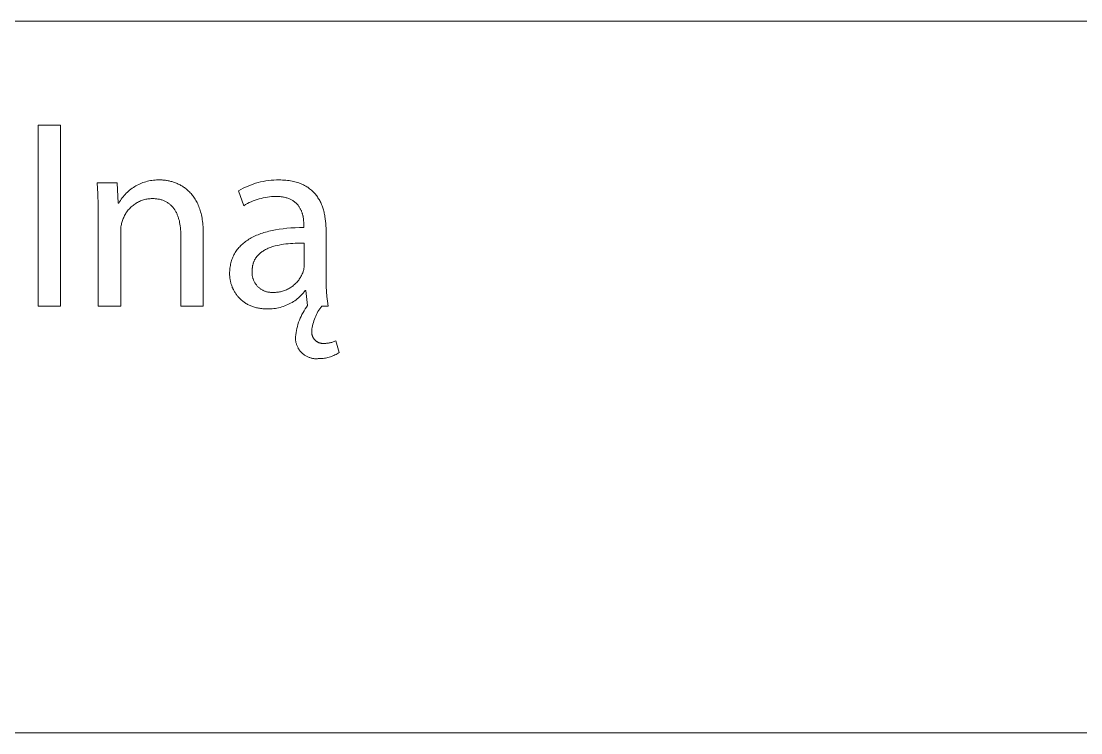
# Model space of a CAD drawing. Header units: millimetres. Extents: x -582 to 3448, y -204 to 2611.
# Drawn here: x 3112.7 to 3280.4, y -204.3 to -91.6 of the extents above; entities that cross this region are included whole.
import ezdxf

# ---------------------------------------------------------------- set-up
doc = ezdxf.new("R2010")
doc.units = ezdxf.units.MM
doc.header["$MEASUREMENT"] = 0
doc.layers.add('Domyślny', color=7, linetype='Continuous', true_color=0x000000)

msp = doc.modelspace()

# ---------------------------------------------------------------- linework, layer by layer
at = {"layer": 'Domyślny', "color": 18, "lineweight": 15, "true_color": 0x000000}
for p, q in [((1925.06, -91.63), (3444.3, -91.63)), ((3115.41, -108.07), (3118.95, -108.07)), ((3115.41, -136.73), (3115.41, -108.07)), ((3118.95, -108.07), (3118.95, -136.73)), ((3124.84, -118.96), (3124.74, -117.19)), ((3124.74, -117.19), (3127.89, -117.19)), ((3127.89, -117.19), (3128.09, -120.43)), ((3131.32, -117.46), (3131.54, -117.36)), ((3131.54, -117.36), (3131.77, -117.27)), ((3131.77, -117.27), (3131.99, -117.18)), ((3131.99, -117.18), (3132.22, -117.1)), ((3132.22, -117.1), (3132.46, -117.03)), ((3132.46, -117.03), (3132.69, -116.96)), ((3132.69, -116.96), (3132.93, -116.91)), ((3132.93, -116.91), (3133.17, -116.86)), ((3133.17, -116.86), (3133.41, -116.82)), ((3133.41, -116.82), (3133.65, -116.79)), ((3133.65, -116.79), (3133.9, -116.77)), ((3133.9, -116.77), (3134.14, -116.75)), ((3134.14, -116.75), (3134.38, -116.75)), ((3134.38, -116.75), (3134.63, -116.75)), ((3134.63, -116.75), (3134.76, -116.75)), ((3134.76, -116.75), (3134.89, -116.76)), ((3134.89, -116.76), (3135.02, -116.76)), ((3135.02, -116.76), (3135.15, -116.77)), ((3135.15, -116.77), (3135.29, -116.78)), ((3135.29, -116.78), (3135.42, -116.8)), ((3135.42, -116.8), (3135.56, -116.81)), ((3135.56, -116.81), (3135.7, -116.83)), ((3135.7, -116.83), (3135.84, -116.86)), ((3135.84, -116.86), (3135.98, -116.88)), ((3135.98, -116.88), (3136.13, -116.91)), ((3136.13, -116.91), (3136.27, -116.94)), ((3136.27, -116.94), (3136.41, -116.98)), ((3136.41, -116.98), (3136.56, -117.02)), ((3136.56, -117.02), (3136.7, -117.06)), ((3136.7, -117.06), (3136.85, -117.11)), ((3136.85, -117.11), (3136.99, -117.16)), ((3136.99, -117.16), (3137.14, -117.21)), ((3137.14, -117.21), (3137.28, -117.27)), ((3137.28, -117.27), (3137.43, -117.33)), ((3137.43, -117.33), (3137.57, -117.4)), ((3149.41, -117.42), (3149.81, -117.29)), ((3149.81, -117.29), (3150.22, -117.17)), ((3150.22, -117.17), (3150.62, -117.07)), ((3150.62, -117.07), (3151.04, -116.98)), ((3151.04, -116.98), (3151.45, -116.91)), ((3151.45, -116.91), (3151.87, -116.85)), ((3151.87, -116.85), (3152.28, -116.8)), ((3152.28, -116.8), (3152.7, -116.77)), ((3152.7, -116.77), (3153.12, -116.76)), ((3153.12, -116.76), (3153.54, -116.75)), ((3153.54, -116.75), (3153.82, -116.76)), ((3153.82, -116.76), (3154.09, -116.77)), ((3154.09, -116.77), (3154.36, -116.78)), ((3154.36, -116.78), (3154.61, -116.8)), ((3154.61, -116.8), (3154.86, -116.83)), ((3154.86, -116.83), (3155.11, -116.86)), ((3155.11, -116.86), (3155.35, -116.9)), ((3155.35, -116.9), (3155.58, -116.94)), ((3155.58, -116.94), (3155.8, -116.99)), ((3155.8, -116.99), (3156.02, -117.04)), ((3156.02, -117.04), (3156.24, -117.09)), ((3156.24, -117.09), (3156.45, -117.16)), ((3156.45, -117.16), (3156.65, -117.22)), ((3156.65, -117.22), (3156.85, -117.3)), ((3156.85, -117.3), (3157.04, -117.37)), ((3157.04, -117.37), (3157.22, -117.45)), ((3124.89, -120.73), (3124.84, -118.96)), ((3129.01, -119.23), (3129.17, -119.05)), ((3129.17, -119.05), (3129.34, -118.87)), ((3129.34, -118.87), (3129.52, -118.7)), ((3129.52, -118.7), (3129.7, -118.54)), ((3129.7, -118.54), (3129.88, -118.38)), ((3129.88, -118.38), (3130.07, -118.23)), ((3130.07, -118.23), (3130.27, -118.08)), ((3130.27, -118.08), (3130.47, -117.95)), ((3130.47, -117.95), (3130.68, -117.81)), ((3130.68, -117.81), (3130.89, -117.69)), ((3130.89, -117.69), (3131.1, -117.57)), ((3131.1, -117.57), (3131.32, -117.46)), ((3137.57, -117.4), (3137.72, -117.47)), ((3137.72, -117.47), (3137.86, -117.54)), ((3137.86, -117.54), (3138, -117.62)), ((3138, -117.62), (3138.14, -117.7)), ((3138.14, -117.7), (3138.28, -117.79)), ((3138.28, -117.79), (3138.42, -117.88)), ((3138.42, -117.88), (3138.56, -117.97)), ((3138.56, -117.97), (3138.69, -118.07)), ((3138.69, -118.07), (3138.83, -118.18)), ((3138.83, -118.18), (3138.96, -118.28)), ((3138.96, -118.28), (3139.09, -118.4)), ((3139.09, -118.4), (3139.22, -118.52)), ((3139.22, -118.52), (3139.35, -118.64)), ((3139.35, -118.64), (3139.47, -118.77)), ((3139.47, -118.77), (3139.6, -118.9)), ((3139.6, -118.9), (3139.71, -119.04)), ((3139.71, -119.04), (3139.83, -119.19)), ((3147.13, -118.49), (3147.49, -118.28)), ((3147.93, -120.83), (3147.13, -118.49)), ((3147.49, -118.28), (3147.87, -118.08)), ((3147.87, -118.08), (3148.24, -117.89)), ((3148.24, -117.89), (3148.63, -117.72)), ((3148.63, -117.72), (3149.02, -117.57)), ((3149.02, -117.57), (3149.41, -117.42)), ((3157.22, -117.45), (3157.4, -117.54)), ((3157.4, -117.54), (3157.58, -117.63)), ((3157.58, -117.63), (3157.75, -117.72)), ((3157.75, -117.72), (3157.91, -117.82)), ((3157.91, -117.82), (3158.07, -117.92)), ((3158.07, -117.92), (3158.23, -118.03)), ((3158.23, -118.03), (3158.37, -118.14)), ((3158.37, -118.14), (3158.52, -118.25)), ((3158.52, -118.25), (3158.66, -118.37)), ((3158.66, -118.37), (3158.79, -118.49)), ((3158.79, -118.49), (3158.92, -118.61)), ((3158.92, -118.61), (3159.04, -118.74)), ((3159.04, -118.74), (3159.16, -118.87)), ((3159.16, -118.87), (3159.28, -119.01)), ((3159.28, -119.01), (3159.39, -119.14)), ((3124.9, -122.49), (3124.89, -120.73)), ((3128.09, -120.43), (3128.17, -120.43)), ((3128.17, -120.43), (3128.29, -120.22)), ((3128.29, -120.22), (3128.42, -120.01)), ((3128.42, -120.01), (3128.56, -119.81)), ((3128.56, -119.81), (3128.7, -119.61)), ((3128.7, -119.61), (3128.85, -119.42)), ((3128.85, -119.42), (3129.01, -119.23)), ((3130.56, -120.68), (3130.42, -120.78)), ((3130.7, -120.58), (3130.56, -120.68)), ((3130.84, -120.48), (3130.7, -120.58)), ((3130.99, -120.39), (3130.84, -120.48)), ((3131.14, -120.31), (3130.99, -120.39)), ((3131.3, -120.23), (3131.14, -120.31)), ((3131.45, -120.15), (3131.3, -120.23)), ((3131.61, -120.08), (3131.45, -120.15)), ((3131.78, -120.02), (3131.61, -120.08)), ((3131.94, -119.96), (3131.78, -120.02)), ((3132.1, -119.91), (3131.94, -119.96)), ((3132.27, -119.86), (3132.1, -119.91)), ((3132.44, -119.82), (3132.27, -119.86)), ((3132.61, -119.79), (3132.44, -119.82)), ((3132.78, -119.76), (3132.61, -119.79)), ((3132.95, -119.74), (3132.78, -119.76)), ((3133.13, -119.72), (3132.95, -119.74)), ((3133.3, -119.71), (3133.13, -119.72)), ((3133.47, -119.7), (3133.3, -119.71)), ((3133.63, -119.71), (3133.47, -119.7)), ((3133.78, -119.71), (3133.63, -119.71)), ((3133.93, -119.72), (3133.78, -119.71)), ((3134.07, -119.73), (3133.93, -119.72)), ((3134.21, -119.75), (3134.07, -119.73)), ((3134.35, -119.77), (3134.21, -119.75)), ((3134.49, -119.79), (3134.35, -119.77)), ((3134.62, -119.82), (3134.49, -119.79)), ((3134.75, -119.85), (3134.62, -119.82)), ((3134.88, -119.89), (3134.75, -119.85)), ((3135, -119.92), (3134.88, -119.89)), ((3135.12, -119.97), (3135, -119.92)), ((3135.24, -120.01), (3135.12, -119.97)), ((3135.36, -120.06), (3135.24, -120.01)), ((3135.47, -120.11), (3135.36, -120.06)), ((3135.58, -120.16), (3135.47, -120.11)), ((3135.69, -120.22), (3135.58, -120.16)), ((3135.79, -120.28), (3135.69, -120.22)), ((3135.89, -120.34), (3135.79, -120.28)), ((3135.99, -120.41), (3135.89, -120.34)), ((3136.09, -120.48), (3135.99, -120.41)), ((3136.18, -120.55), (3136.09, -120.48)), ((3136.27, -120.62), (3136.18, -120.55)), ((3136.36, -120.7), (3136.27, -120.62)), ((3136.45, -120.78), (3136.36, -120.7)), ((3139.83, -119.19), (3139.95, -119.34)), ((3139.95, -119.34), (3140.06, -119.49)), ((3140.06, -119.49), (3140.17, -119.65)), ((3140.17, -119.65), (3140.27, -119.82)), ((3140.27, -119.82), (3140.37, -119.99)), ((3140.37, -119.99), (3140.47, -120.17)), ((3140.47, -120.17), (3140.57, -120.35)), ((3140.57, -120.35), (3140.66, -120.54)), ((3140.66, -120.54), (3140.75, -120.74)), ((3140.75, -120.74), (3140.83, -120.94)), ((3148.22, -120.66), (3147.93, -120.83)), ((3148.52, -120.5), (3148.22, -120.66)), ((3148.81, -120.35), (3148.52, -120.5)), ((3149.12, -120.21), (3148.81, -120.35)), ((3149.43, -120.08), (3149.12, -120.21)), ((3149.74, -119.96), (3149.43, -120.08)), ((3150.06, -119.85), (3149.74, -119.96)), ((3150.38, -119.75), (3150.06, -119.85)), ((3150.7, -119.67), (3150.38, -119.75)), ((3151.03, -119.59), (3150.7, -119.67)), ((3151.36, -119.52), (3151.03, -119.59)), ((3151.69, -119.47), (3151.36, -119.52)), ((3152.02, -119.43), (3151.69, -119.47)), ((3152.35, -119.4), (3152.02, -119.43)), ((3152.69, -119.38), (3152.35, -119.4)), ((3153.02, -119.37), (3152.69, -119.38)), ((3153.21, -119.37), (3153.02, -119.37)), ((3153.38, -119.38), (3153.21, -119.37)), ((3153.56, -119.39), (3153.38, -119.38)), ((3153.73, -119.4), (3153.56, -119.39)), ((3153.89, -119.42), (3153.73, -119.4)), ((3154.05, -119.45), (3153.89, -119.42)), ((3154.21, -119.47), (3154.05, -119.45)), ((3154.36, -119.5), (3154.21, -119.47)), ((3154.5, -119.53), (3154.36, -119.5)), ((3154.64, -119.57), (3154.5, -119.53)), ((3154.78, -119.61), (3154.64, -119.57)), ((3154.91, -119.65), (3154.78, -119.61)), ((3155.04, -119.7), (3154.91, -119.65)), ((3155.16, -119.75), (3155.04, -119.7)), ((3155.28, -119.8), (3155.16, -119.75)), ((3155.39, -119.85), (3155.28, -119.8)), ((3155.51, -119.91), (3155.39, -119.85)), ((3155.61, -119.97), (3155.51, -119.91)), ((3155.72, -120.03), (3155.61, -119.97)), ((3155.81, -120.1), (3155.72, -120.03)), ((3155.91, -120.16), (3155.81, -120.1)), ((3156, -120.23), (3155.91, -120.16)), ((3156.09, -120.3), (3156, -120.23)), ((3156.17, -120.38), (3156.09, -120.3)), ((3156.26, -120.45), (3156.17, -120.38)), ((3156.33, -120.53), (3156.26, -120.45)), ((3156.41, -120.61), (3156.33, -120.53)), ((3156.48, -120.69), (3156.41, -120.61)), ((3156.55, -120.77), (3156.48, -120.69)), ((3159.39, -119.14), (3159.5, -119.28)), ((3159.5, -119.28), (3159.6, -119.43)), ((3159.6, -119.43), (3159.69, -119.57)), ((3159.69, -119.57), (3159.79, -119.72)), ((3159.79, -119.72), (3159.88, -119.87)), ((3159.88, -119.87), (3159.96, -120.03)), ((3159.96, -120.03), (3160.04, -120.18)), ((3160.04, -120.18), (3160.12, -120.34)), ((3160.12, -120.34), (3160.19, -120.5)), ((3160.19, -120.5), (3160.26, -120.66)), ((3160.26, -120.66), (3160.33, -120.83)), ((3129.09, -122.36), (3129.01, -122.52)), ((3129.17, -122.21), (3129.09, -122.36)), ((3129.26, -122.06), (3129.17, -122.21)), ((3129.36, -121.92), (3129.26, -122.06)), ((3129.46, -121.78), (3129.36, -121.92)), ((3129.56, -121.64), (3129.46, -121.78)), ((3129.67, -121.5), (3129.56, -121.64)), ((3129.79, -121.37), (3129.67, -121.5)), ((3129.9, -121.25), (3129.79, -121.37)), ((3130.03, -121.12), (3129.9, -121.25)), ((3130.15, -121), (3130.03, -121.12)), ((3130.28, -120.89), (3130.15, -121)), ((3130.42, -120.78), (3130.28, -120.89)), ((3136.53, -120.86), (3136.45, -120.78)), ((3136.61, -120.94), (3136.53, -120.86)), ((3136.69, -121.03), (3136.61, -120.94)), ((3136.76, -121.12), (3136.69, -121.03)), ((3136.84, -121.21), (3136.76, -121.12)), ((3136.91, -121.31), (3136.84, -121.21)), ((3136.98, -121.41), (3136.91, -121.31)), ((3137.04, -121.51), (3136.98, -121.41)), ((3137.1, -121.61), (3137.04, -121.51)), ((3137.16, -121.71), (3137.1, -121.61)), ((3137.22, -121.82), (3137.16, -121.71)), ((3137.28, -121.93), (3137.22, -121.82)), ((3137.33, -122.04), (3137.28, -121.93)), ((3137.38, -122.15), (3137.33, -122.04)), ((3137.43, -122.26), (3137.38, -122.15)), ((3137.48, -122.38), (3137.43, -122.26)), ((3137.52, -122.5), (3137.48, -122.38)), ((3140.83, -120.94), (3140.91, -121.15)), ((3140.91, -121.15), (3140.98, -121.36)), ((3140.98, -121.36), (3141.05, -121.58)), ((3141.05, -121.58), (3141.12, -121.81)), ((3141.12, -121.81), (3141.18, -122.04)), ((3141.18, -122.04), (3141.24, -122.28)), ((3141.24, -122.28), (3141.29, -122.53)), ((3156.61, -120.86), (3156.55, -120.77)), ((3156.67, -120.94), (3156.61, -120.86)), ((3156.73, -121.03), (3156.67, -120.94)), ((3156.79, -121.12), (3156.73, -121.03)), ((3156.84, -121.21), (3156.79, -121.12)), ((3156.89, -121.3), (3156.84, -121.21)), ((3156.94, -121.39), (3156.89, -121.3)), ((3156.98, -121.48), (3156.94, -121.39)), ((3157.02, -121.57), (3156.98, -121.48)), ((3157.06, -121.66), (3157.02, -121.57)), ((3157.1, -121.76), (3157.06, -121.66)), ((3157.13, -121.85), (3157.1, -121.76)), ((3157.17, -121.94), (3157.13, -121.85)), ((3157.2, -122.04), (3157.17, -121.94)), ((3157.23, -122.13), (3157.2, -122.04)), ((3157.25, -122.23), (3157.23, -122.13)), ((3157.28, -122.32), (3157.25, -122.23)), ((3157.3, -122.41), (3157.28, -122.32)), ((3157.32, -122.51), (3157.3, -122.41)), ((3160.33, -120.83), (3160.39, -120.99)), ((3160.39, -120.99), (3160.45, -121.16)), ((3160.45, -121.16), (3160.5, -121.33)), ((3160.5, -121.33), (3160.55, -121.5)), ((3160.55, -121.5), (3160.6, -121.68)), ((3160.6, -121.68), (3160.65, -121.85)), ((3160.65, -121.85), (3160.69, -122.03)), ((3160.69, -122.03), (3160.73, -122.2)), ((3160.73, -122.2), (3160.76, -122.38)), ((3160.76, -122.38), (3160.79, -122.56)), ((3124.9, -136.73), (3124.9, -122.49)), ((3128.54, -123.98), (3128.51, -124.15)), ((3128.57, -123.82), (3128.54, -123.98)), ((3128.61, -123.65), (3128.57, -123.82)), ((3128.65, -123.49), (3128.61, -123.65)), ((3128.7, -123.33), (3128.65, -123.49)), ((3128.75, -123.16), (3128.7, -123.33)), ((3128.8, -123), (3128.75, -123.16)), ((3128.87, -122.84), (3128.8, -123)), ((3128.94, -122.68), (3128.87, -122.84)), ((3129.01, -122.52), (3128.94, -122.68)), ((3137.57, -122.62), (3137.52, -122.5)), ((3137.61, -122.74), (3137.57, -122.62)), ((3137.64, -122.86), (3137.61, -122.74)), ((3137.68, -122.99), (3137.64, -122.86)), ((3137.71, -123.11), (3137.68, -122.99)), ((3137.75, -123.24), (3137.71, -123.11)), ((3137.8, -123.5), (3137.75, -123.24)), ((3137.85, -123.77), (3137.8, -123.5)), ((3137.89, -124.04), (3137.85, -123.77)), ((3137.92, -124.32), (3137.89, -124.04)), ((3141.29, -122.53), (3141.34, -122.78)), ((3141.34, -122.78), (3141.38, -123.04)), ((3141.38, -123.04), (3141.42, -123.31)), ((3141.42, -123.31), (3141.45, -123.58)), ((3141.45, -123.58), (3141.48, -123.86)), ((3141.48, -123.86), (3141.5, -124.15)), ((3157.35, -122.69), (3157.32, -122.51)), ((3157.38, -122.88), (3157.35, -122.69)), ((3157.41, -123.06), (3157.38, -122.88)), ((3157.42, -123.24), (3157.41, -123.06)), ((3157.44, -123.41), (3157.42, -123.24)), ((3157.44, -123.58), (3157.44, -123.41)), ((3157.45, -123.74), (3157.44, -123.58)), ((3157.45, -123.89), (3157.45, -123.74)), ((3157.45, -124.3), (3157.45, -123.89)), ((3160.79, -122.56), (3160.85, -122.92)), ((3160.85, -122.92), (3160.89, -123.28)), ((3160.89, -123.28), (3160.93, -123.65)), ((3160.93, -123.65), (3160.95, -124.02)), ((3160.95, -124.02), (3160.96, -124.39)), ((3128.48, -124.49), (3128.47, -124.65)), ((3128.47, -124.65), (3128.47, -124.82)), ((3128.47, -124.82), (3128.47, -124.99)), ((3128.47, -124.99), (3128.47, -136.73)), ((3128.49, -124.32), (3128.48, -124.49)), ((3128.51, -124.15), (3128.49, -124.32)), ((3137.95, -124.6), (3137.92, -124.32)), ((3137.97, -124.89), (3137.95, -124.6)), ((3137.98, -125.18), (3137.97, -124.89)), ((3137.98, -125.47), (3137.98, -125.18)), ((3137.98, -136.73), (3137.98, -125.47)), ((3141.5, -124.15), (3141.51, -124.45)), ((3141.51, -124.45), (3141.52, -124.75)), ((3141.52, -124.75), (3141.53, -125.06)), ((3141.53, -125.06), (3141.53, -136.73)), ((3149.34, -125.82), (3149.55, -125.71)), ((3149.55, -125.71), (3149.76, -125.61)), ((3149.76, -125.61), (3149.98, -125.52)), ((3149.98, -125.52), (3150.2, -125.42)), ((3150.2, -125.42), (3150.43, -125.33)), ((3150.43, -125.33), (3150.66, -125.25)), ((3150.66, -125.25), (3150.9, -125.17)), ((3150.9, -125.17), (3151.14, -125.09)), ((3151.14, -125.09), (3151.39, -125.01)), ((3151.39, -125.01), (3151.64, -124.94)), ((3151.64, -124.94), (3151.9, -124.88)), ((3151.9, -124.88), (3152.44, -124.75)), ((3152.44, -124.75), (3152.99, -124.64)), ((3152.99, -124.64), (3153.57, -124.55)), ((3153.57, -124.55), (3154.17, -124.47)), ((3154.17, -124.47), (3154.78, -124.4)), ((3154.78, -124.4), (3155.42, -124.35)), ((3155.42, -124.35), (3156.08, -124.32)), ((3156.08, -124.32), (3156.75, -124.3)), ((3156.75, -124.3), (3157.45, -124.3)), ((3160.96, -124.39), (3160.97, -124.75)), ((3160.97, -124.75), (3160.97, -132.05)), ((3147.16, -127.47), (3147.3, -127.32)), ((3147.3, -127.32), (3147.44, -127.18)), ((3147.44, -127.18), (3147.58, -127.04)), ((3147.58, -127.04), (3147.73, -126.9)), ((3147.73, -126.9), (3147.89, -126.77)), ((3147.89, -126.77), (3148.05, -126.64)), ((3148.05, -126.64), (3148.22, -126.51)), ((3148.22, -126.51), (3148.39, -126.38)), ((3148.39, -126.38), (3148.57, -126.26)), ((3148.57, -126.26), (3148.76, -126.15)), ((3148.76, -126.15), (3148.95, -126.03)), ((3148.95, -126.03), (3149.14, -125.92)), ((3149.14, -125.92), (3149.34, -125.82)), ((3152.26, -127.4), (3152.1, -127.45)), ((3152.41, -127.35), (3152.26, -127.4)), ((3152.57, -127.3), (3152.41, -127.35)), ((3152.73, -127.25), (3152.57, -127.3)), ((3152.89, -127.2), (3152.73, -127.25)), ((3153.22, -127.12), (3152.89, -127.2)), ((3153.56, -127.05), (3153.22, -127.12)), ((3153.9, -126.99), (3153.56, -127.05)), ((3154.25, -126.93), (3153.9, -126.99)), ((3154.61, -126.89), (3154.25, -126.93)), ((3154.97, -126.85), (3154.61, -126.89)), ((3155.33, -126.82), (3154.97, -126.85)), ((3155.7, -126.79), (3155.33, -126.82)), ((3156.07, -126.78), (3155.7, -126.79)), ((3156.8, -126.76), (3156.07, -126.78)), ((3157.53, -126.77), (3156.8, -126.76)), ((3157.53, -130.15), (3157.53, -126.77)), ((3146.15, -129.13), (3146.22, -128.95)), ((3146.22, -128.95), (3146.3, -128.78)), ((3146.3, -128.78), (3146.39, -128.6)), ((3146.39, -128.6), (3146.48, -128.43)), ((3146.48, -128.43), (3146.58, -128.26)), ((3146.58, -128.26), (3146.69, -128.1)), ((3146.69, -128.1), (3146.8, -127.94)), ((3146.8, -127.94), (3146.91, -127.78)), ((3146.91, -127.78), (3147.04, -127.62)), ((3147.04, -127.62), (3147.16, -127.47)), ((3149.86, -129.09), (3149.82, -129.15)), ((3149.9, -129.03), (3149.86, -129.09)), ((3149.94, -128.97), (3149.9, -129.03)), ((3149.98, -128.92), (3149.94, -128.97)), ((3150.02, -128.86), (3149.98, -128.92)), ((3150.07, -128.81), (3150.02, -128.86)), ((3150.11, -128.75), (3150.07, -128.81)), ((3150.16, -128.7), (3150.11, -128.75)), ((3150.21, -128.65), (3150.16, -128.7)), ((3150.26, -128.59), (3150.21, -128.65)), ((3150.31, -128.54), (3150.26, -128.59)), ((3150.36, -128.49), (3150.31, -128.54)), ((3150.41, -128.44), (3150.36, -128.49)), ((3150.47, -128.4), (3150.41, -128.44)), ((3150.52, -128.35), (3150.47, -128.4)), ((3150.58, -128.3), (3150.52, -128.35)), ((3150.63, -128.26), (3150.58, -128.3)), ((3150.75, -128.17), (3150.63, -128.26)), ((3150.87, -128.08), (3150.75, -128.17)), ((3150.99, -128), (3150.87, -128.08)), ((3151.12, -127.92), (3150.99, -128)), ((3151.25, -127.85), (3151.12, -127.92)), ((3151.39, -127.77), (3151.25, -127.85)), ((3151.52, -127.7), (3151.39, -127.77)), ((3151.66, -127.64), (3151.52, -127.7)), ((3151.81, -127.57), (3151.66, -127.64)), ((3151.95, -127.51), (3151.81, -127.57)), ((3152.1, -127.45), (3151.95, -127.51)), ((3145.73, -130.91), (3145.76, -130.7)), ((3145.76, -130.7), (3145.78, -130.49)), ((3145.78, -130.49), (3145.82, -130.29)), ((3145.82, -130.29), (3145.86, -130.09)), ((3145.86, -130.09), (3145.9, -129.89)), ((3145.9, -129.89), (3145.95, -129.7)), ((3145.95, -129.7), (3146.01, -129.51)), ((3146.01, -129.51), (3146.08, -129.32)), ((3146.08, -129.32), (3146.15, -129.13)), ((3149.3, -130.73), (3149.29, -130.81)), ((3149.31, -130.64), (3149.3, -130.73)), ((3149.32, -130.56), (3149.31, -130.64)), ((3149.33, -130.48), (3149.32, -130.56)), ((3149.34, -130.4), (3149.33, -130.48)), ((3149.35, -130.32), (3149.34, -130.4)), ((3149.37, -130.25), (3149.35, -130.32)), ((3149.39, -130.17), (3149.37, -130.25)), ((3149.41, -130.1), (3149.39, -130.17)), ((3149.43, -130.02), (3149.41, -130.1)), ((3149.45, -129.95), (3149.43, -130.02)), ((3149.47, -129.88), (3149.45, -129.95)), ((3149.5, -129.81), (3149.47, -129.88)), ((3149.52, -129.74), (3149.5, -129.81)), ((3149.55, -129.67), (3149.52, -129.74)), ((3149.58, -129.6), (3149.55, -129.67)), ((3149.61, -129.53), (3149.58, -129.6)), ((3149.64, -129.47), (3149.61, -129.53)), ((3149.67, -129.4), (3149.64, -129.47)), ((3149.71, -129.34), (3149.67, -129.4)), ((3149.74, -129.27), (3149.71, -129.34)), ((3149.78, -129.21), (3149.74, -129.27)), ((3149.82, -129.15), (3149.78, -129.21)), ((3157.45, -130.83), (3157.47, -130.72)), ((3157.47, -130.72), (3157.49, -130.61)), ((3157.49, -130.61), (3157.51, -130.49)), ((3157.51, -130.49), (3157.52, -130.38)), ((3157.52, -130.38), (3157.53, -130.26)), ((3157.53, -130.26), (3157.53, -130.15)), ((3145.71, -131.34), (3145.72, -131.12)), ((3145.71, -131.56), (3145.71, -131.34)), ((3145.71, -131.69), (3145.71, -131.56)), ((3145.71, -131.82), (3145.71, -131.69)), ((3145.72, -131.96), (3145.71, -131.82)), ((3145.72, -131.12), (3145.73, -130.91)), ((3145.73, -132.09), (3145.72, -131.96)), ((3145.74, -132.22), (3145.73, -132.09)), ((3145.76, -132.35), (3145.74, -132.22)), ((3145.78, -132.48), (3145.76, -132.35)), ((3149.28, -131.16), (3149.27, -131.26)), ((3149.27, -131.26), (3149.27, -131.37)), ((3149.27, -131.37), (3149.27, -131.48)), ((3149.27, -131.48), (3149.27, -131.59)), ((3149.27, -131.59), (3149.28, -131.7)), ((3149.29, -130.81), (3149.28, -130.89)), ((3149.28, -130.89), (3149.28, -130.98)), ((3149.28, -130.98), (3149.28, -131.07)), ((3149.28, -131.07), (3149.28, -131.16)), ((3149.28, -131.7), (3149.29, -131.8)), ((3149.29, -131.8), (3149.3, -131.91)), ((3149.3, -131.91), (3149.32, -132.02)), ((3149.32, -132.02), (3149.35, -132.12)), ((3149.35, -132.12), (3149.37, -132.23)), ((3149.37, -132.23), (3149.4, -132.33)), ((3149.4, -132.33), (3149.43, -132.43)), ((3149.43, -132.43), (3149.47, -132.54)), ((3156.64, -132.59), (3156.73, -132.46)), ((3156.73, -132.46), (3156.82, -132.32)), ((3156.82, -132.32), (3156.91, -132.18)), ((3156.91, -132.18), (3156.99, -132.03)), ((3156.99, -132.03), (3157.07, -131.89)), ((3157.07, -131.89), (3157.14, -131.74)), ((3157.14, -131.74), (3157.21, -131.59)), ((3157.21, -131.59), (3157.27, -131.43)), ((3157.27, -131.43), (3157.33, -131.28)), ((3157.33, -131.28), (3157.37, -131.17)), ((3157.37, -131.17), (3157.4, -131.06)), ((3157.4, -131.06), (3157.43, -130.95)), ((3157.43, -130.95), (3157.45, -130.83)), ((3160.97, -132.05), (3160.96, -132.84)), ((3145.8, -132.61), (3145.78, -132.48)), ((3145.83, -132.74), (3145.8, -132.61)), ((3145.86, -132.87), (3145.83, -132.74)), ((3145.89, -133), (3145.86, -132.87)), ((3145.92, -133.13), (3145.89, -133)), ((3145.96, -133.25), (3145.92, -133.13)), ((3146, -133.38), (3145.96, -133.25)), ((3146.04, -133.5), (3146, -133.38)), ((3146.09, -133.63), (3146.04, -133.5)), ((3146.13, -133.75), (3146.09, -133.63)), ((3146.19, -133.87), (3146.13, -133.75)), ((3146.24, -133.99), (3146.19, -133.87)), ((3146.3, -134.11), (3146.24, -133.99)), ((3146.36, -134.23), (3146.3, -134.11)), ((3149.47, -132.54), (3149.51, -132.64)), ((3149.51, -132.64), (3149.56, -132.74)), ((3149.56, -132.74), (3149.6, -132.83)), ((3149.6, -132.83), (3149.65, -132.93)), ((3149.65, -132.93), (3149.71, -133.02)), ((3149.71, -133.02), (3149.76, -133.11)), ((3149.76, -133.11), (3149.82, -133.2)), ((3149.82, -133.2), (3149.89, -133.29)), ((3149.89, -133.29), (3149.95, -133.38)), ((3149.95, -133.38), (3150.02, -133.46)), ((3150.02, -133.46), (3150.09, -133.54)), ((3150.09, -133.54), (3150.17, -133.62)), ((3150.17, -133.62), (3150.25, -133.7)), ((3150.25, -133.7), (3150.32, -133.77)), ((3150.32, -133.77), (3150.41, -133.84)), ((3150.41, -133.84), (3150.49, -133.91)), ((3150.49, -133.91), (3150.58, -133.97)), ((3150.58, -133.97), (3150.67, -134.03)), ((3150.67, -134.03), (3150.76, -134.09)), ((3150.76, -134.09), (3150.85, -134.15)), ((3150.85, -134.15), (3150.95, -134.2)), ((3154.56, -134.2), (3154.72, -134.13)), ((3154.72, -134.13), (3154.87, -134.06)), ((3154.87, -134.06), (3155.01, -133.98)), ((3155.01, -133.98), (3155.16, -133.9)), ((3155.16, -133.9), (3155.3, -133.82)), ((3155.3, -133.82), (3155.44, -133.73)), ((3155.44, -133.73), (3155.58, -133.63)), ((3155.58, -133.63), (3155.71, -133.54)), ((3155.71, -133.54), (3155.84, -133.43)), ((3155.84, -133.43), (3155.96, -133.32)), ((3155.96, -133.32), (3156.09, -133.21)), ((3156.09, -133.21), (3156.2, -133.09)), ((3156.2, -133.09), (3156.32, -132.97)), ((3156.32, -132.97), (3156.43, -132.85)), ((3156.43, -132.85), (3156.53, -132.72)), ((3156.53, -132.72), (3156.64, -132.59)), ((3160.96, -132.84), (3160.98, -133.62)), ((3160.98, -133.62), (3161.02, -134.4)), ((3146.42, -134.35), (3146.36, -134.23)), ((3146.49, -134.46), (3146.42, -134.35)), ((3146.56, -134.58), (3146.49, -134.46)), ((3146.63, -134.69), (3146.56, -134.58)), ((3146.7, -134.8), (3146.63, -134.69)), ((3146.78, -134.91), (3146.7, -134.8)), ((3146.86, -135.02), (3146.78, -134.91)), ((3146.95, -135.12), (3146.86, -135.02)), ((3147.03, -135.22), (3146.95, -135.12)), ((3147.12, -135.33), (3147.03, -135.22)), ((3147.21, -135.42), (3147.12, -135.33)), ((3147.31, -135.52), (3147.21, -135.42)), ((3147.41, -135.62), (3147.31, -135.52)), ((3147.51, -135.71), (3147.41, -135.62)), ((3147.61, -135.8), (3147.51, -135.71)), ((3147.72, -135.89), (3147.61, -135.8)), ((3150.95, -134.2), (3151.04, -134.25)), ((3151.04, -134.25), (3151.14, -134.29)), ((3151.14, -134.29), (3151.24, -134.33)), ((3151.24, -134.33), (3151.34, -134.37)), ((3151.34, -134.37), (3151.44, -134.41)), ((3151.44, -134.41), (3151.55, -134.44)), ((3151.55, -134.44), (3151.65, -134.47)), ((3151.65, -134.47), (3151.76, -134.49)), ((3151.76, -134.49), (3151.86, -134.51)), ((3151.86, -134.51), (3151.97, -134.53)), ((3151.97, -134.53), (3152.08, -134.54)), ((3152.08, -134.54), (3152.19, -134.55)), ((3152.19, -134.55), (3152.29, -134.56)), ((3152.29, -134.56), (3152.4, -134.56)), ((3152.4, -134.56), (3152.51, -134.56)), ((3152.51, -134.56), (3152.62, -134.55)), ((3152.62, -134.55), (3152.78, -134.55)), ((3152.78, -134.55), (3152.95, -134.55)), ((3152.95, -134.55), (3153.12, -134.54)), ((3153.12, -134.54), (3153.28, -134.52)), ((3153.28, -134.52), (3153.45, -134.5)), ((3153.45, -134.5), (3153.61, -134.47)), ((3153.61, -134.47), (3153.77, -134.44)), ((3153.77, -134.44), (3153.93, -134.4)), ((3153.93, -134.4), (3154.09, -134.36)), ((3154.09, -134.36), (3154.25, -134.31)), ((3154.25, -134.31), (3154.41, -134.25)), ((3154.41, -134.25), (3154.56, -134.2)), ((3156.22, -135.71), (3156.01, -135.86)), ((3156.42, -135.55), (3156.22, -135.71)), ((3156.62, -135.39), (3156.42, -135.55)), ((3156.81, -135.21), (3156.62, -135.39)), ((3156.99, -135.04), (3156.81, -135.21)), ((3157.17, -134.85), (3156.99, -135.04)), ((3157.34, -134.66), (3157.17, -134.85)), ((3157.51, -134.47), (3157.34, -134.66)), ((3157.66, -134.27), (3157.51, -134.47)), ((3157.79, -134.27), (3157.66, -134.27)), ((3158.05, -136.6), (3157.79, -134.27)), ((3161.02, -134.4), (3161.09, -135.18)), ((3161.09, -135.18), (3161.18, -135.95)), ((3118.95, -136.73), (3115.41, -136.73)), ((3128.47, -136.73), (3124.9, -136.73)), ((3141.53, -136.73), (3137.98, -136.73)), ((3147.83, -135.97), (3147.72, -135.89)), ((3147.94, -136.06), (3147.83, -135.97)), ((3148.06, -136.14), (3147.94, -136.06)), ((3148.17, -136.22), (3148.06, -136.14)), ((3148.29, -136.29), (3148.17, -136.22)), ((3148.42, -136.37), (3148.29, -136.29)), ((3148.55, -136.44), (3148.42, -136.37)), ((3148.68, -136.5), (3148.55, -136.44)), ((3148.81, -136.57), (3148.68, -136.5)), ((3148.94, -136.63), (3148.81, -136.57)), ((3149.08, -136.69), (3148.94, -136.63)), ((3149.22, -136.74), (3149.08, -136.69)), ((3149.37, -136.8), (3149.22, -136.74)), ((3149.51, -136.85), (3149.37, -136.8)), ((3149.66, -136.89), (3149.51, -136.85)), ((3149.82, -136.94), (3149.66, -136.89)), ((3149.97, -136.97), (3149.82, -136.94)), ((3150.13, -137.01), (3149.97, -136.97)), ((3150.29, -137.04), (3150.13, -137.01)), ((3150.45, -137.07), (3150.29, -137.04)), ((3150.62, -137.1), (3150.45, -137.07)), ((3150.79, -137.12), (3150.62, -137.1)), ((3150.96, -137.14), (3150.79, -137.12)), ((3151.14, -137.15), (3150.96, -137.14)), ((3151.31, -137.16), (3151.14, -137.15)), ((3151.5, -137.17), (3151.31, -137.16)), ((3151.68, -137.17), (3151.5, -137.17)), ((3151.93, -137.17), (3151.68, -137.17)), ((3152.19, -137.16), (3151.93, -137.17)), ((3152.45, -137.14), (3152.19, -137.16)), ((3152.7, -137.12), (3152.45, -137.14)), ((3152.95, -137.08), (3152.7, -137.12)), ((3153.2, -137.04), (3152.95, -137.08)), ((3153.46, -136.99), (3153.2, -137.04)), ((3153.7, -136.92), (3153.46, -136.99)), ((3153.95, -136.85), (3153.7, -136.92)), ((3154.19, -136.78), (3153.95, -136.85)), ((3154.43, -136.69), (3154.19, -136.78)), ((3154.67, -136.59), (3154.43, -136.69)), ((3154.9, -136.49), (3154.67, -136.59)), ((3155.13, -136.38), (3154.9, -136.49)), ((3155.36, -136.26), (3155.13, -136.38)), ((3155.58, -136.13), (3155.36, -136.26)), ((3155.8, -136), (3155.58, -136.13)), ((3156.01, -135.86), (3155.8, -136)), ((3157.32, -137.74), (3157.49, -137.45)), ((3157.49, -137.45), (3157.67, -137.16)), ((3157.67, -137.16), (3157.85, -136.88)), ((3157.85, -136.88), (3158.05, -136.6)), ((3159.83, -137.38), (3159.69, -137.6)), ((3159.97, -137.15), (3159.83, -137.38)), ((3160.12, -136.94), (3159.97, -137.15)), ((3160.28, -136.72), (3160.12, -136.94)), ((3161.29, -136.72), (3160.28, -136.72)), ((3161.18, -135.95), (3161.29, -136.72)), ((3156.63, -139.28), (3156.74, -138.97)), ((3156.74, -138.97), (3156.87, -138.65)), ((3156.87, -138.65), (3157.01, -138.34)), ((3157.01, -138.34), (3157.16, -138.04)), ((3157.16, -138.04), (3157.32, -137.74)), ((3159.04, -139.05), (3158.97, -139.3)), ((3159.13, -138.8), (3159.04, -139.05)), ((3159.22, -138.55), (3159.13, -138.8)), ((3159.33, -138.31), (3159.22, -138.55)), ((3159.44, -138.07), (3159.33, -138.31)), ((3159.56, -137.83), (3159.44, -138.07)), ((3159.69, -137.6), (3159.56, -137.83)), ((3156.22, -140.92), (3156.28, -140.59)), ((3156.28, -140.59), (3156.35, -140.26)), ((3156.35, -140.26), (3156.43, -139.93)), ((3156.43, -139.93), (3156.52, -139.61)), ((3156.52, -139.61), (3156.63, -139.28)), ((3158.71, -140.67), (3158.7, -140.73)), ((3158.7, -140.73), (3158.7, -140.79)), ((3158.7, -140.79), (3158.7, -140.85)), ((3158.7, -140.85), (3158.7, -140.92)), ((3158.74, -140.34), (3158.71, -140.6)), ((3158.71, -140.6), (3158.71, -140.67)), ((3158.79, -140.08), (3158.74, -140.34)), ((3158.84, -139.82), (3158.79, -140.08)), ((3158.9, -139.56), (3158.84, -139.82)), ((3158.97, -139.3), (3158.9, -139.56)), ((3156.13, -141.6), (3156.17, -141.26)), ((3156.13, -141.71), (3156.13, -141.6)), ((3156.13, -141.82), (3156.13, -141.71)), ((3156.13, -141.93), (3156.13, -141.82)), ((3156.14, -142.05), (3156.13, -141.93)), ((3156.15, -142.16), (3156.14, -142.05)), ((3156.17, -142.27), (3156.15, -142.16)), ((3156.17, -141.26), (3156.22, -140.92)), ((3156.19, -142.38), (3156.17, -142.27)), ((3156.21, -142.49), (3156.19, -142.38)), ((3156.24, -142.6), (3156.21, -142.49)), ((3158.7, -140.92), (3158.71, -140.98)), ((3158.71, -140.98), (3158.71, -141.04)), ((3158.71, -141.04), (3158.72, -141.1)), ((3158.72, -141.1), (3158.73, -141.17)), ((3158.73, -141.17), (3158.74, -141.23)), ((3158.74, -141.23), (3158.76, -141.29)), ((3158.76, -141.29), (3158.78, -141.35)), ((3158.78, -141.35), (3158.8, -141.41)), ((3158.8, -141.41), (3158.82, -141.47)), ((3158.82, -141.47), (3158.84, -141.53)), ((3158.84, -141.53), (3158.87, -141.58)), ((3158.87, -141.58), (3158.89, -141.64)), ((3158.89, -141.64), (3158.92, -141.69)), ((3158.92, -141.69), (3158.95, -141.75)), ((3158.95, -141.75), (3158.99, -141.8)), ((3158.99, -141.8), (3159.02, -141.85)), ((3159.02, -141.85), (3159.06, -141.91)), ((3159.06, -141.91), (3159.1, -141.96)), ((3159.1, -141.96), (3159.14, -142)), ((3159.14, -142), (3159.18, -142.05)), ((3159.18, -142.05), (3159.22, -142.1)), ((3159.22, -142.1), (3159.27, -142.14)), ((3159.27, -142.14), (3159.31, -142.18)), ((3159.31, -142.18), (3159.36, -142.22)), ((3159.36, -142.22), (3159.41, -142.26)), ((3159.41, -142.26), (3159.46, -142.3)), ((3159.46, -142.3), (3159.51, -142.33)), ((3159.51, -142.33), (3159.56, -142.37)), ((3159.56, -142.37), (3159.62, -142.4)), ((3159.62, -142.4), (3159.67, -142.43)), ((3159.67, -142.43), (3159.73, -142.46)), ((3159.73, -142.46), (3159.79, -142.48)), ((3159.79, -142.48), (3159.84, -142.51)), ((3159.84, -142.51), (3159.9, -142.53)), ((3159.9, -142.53), (3159.96, -142.55)), ((3161.46, -142.55), (3161.6, -142.53)), ((3161.6, -142.53), (3161.73, -142.49)), ((3161.73, -142.49), (3161.86, -142.46)), ((3161.86, -142.46), (3161.99, -142.41)), ((3161.99, -142.41), (3162.12, -142.37)), ((3162.12, -142.37), (3162.25, -142.32)), ((3162.25, -142.32), (3162.37, -142.26)), ((3162.37, -142.26), (3162.5, -142.2)), ((3162.5, -142.2), (3163.06, -144.07)), ((3156.27, -142.71), (3156.24, -142.6)), ((3156.3, -142.82), (3156.27, -142.71)), ((3156.34, -142.92), (3156.3, -142.82)), ((3156.38, -143.03), (3156.34, -142.92)), ((3156.43, -143.13), (3156.38, -143.03)), ((3156.48, -143.23), (3156.43, -143.13)), ((3156.53, -143.33), (3156.48, -143.23)), ((3156.58, -143.43), (3156.53, -143.33)), ((3156.64, -143.53), (3156.58, -143.43)), ((3156.7, -143.62), (3156.64, -143.53)), ((3156.77, -143.71), (3156.7, -143.62)), ((3156.84, -143.8), (3156.77, -143.71)), ((3156.91, -143.89), (3156.84, -143.8)), ((3156.98, -143.97), (3156.91, -143.89)), ((3157.06, -144.05), (3156.98, -143.97)), ((3157.14, -144.13), (3157.06, -144.05)), ((3157.22, -144.21), (3157.14, -144.13)), ((3157.31, -144.28), (3157.22, -144.21)), ((3159.96, -142.55), (3160.02, -142.57)), ((3160.02, -142.57), (3160.08, -142.58)), ((3160.08, -142.58), (3160.14, -142.6)), ((3160.14, -142.6), (3160.21, -142.61)), ((3160.21, -142.61), (3160.27, -142.62)), ((3160.27, -142.62), (3160.33, -142.63)), ((3160.33, -142.63), (3160.39, -142.63)), ((3160.39, -142.63), (3160.46, -142.63)), ((3160.46, -142.63), (3160.52, -142.63)), ((3160.52, -142.63), (3160.58, -142.63)), ((3160.58, -142.63), (3160.64, -142.63)), ((3160.64, -142.63), (3160.78, -142.63)), ((3160.78, -142.63), (3160.92, -142.62)), ((3160.92, -142.62), (3161.06, -142.61)), ((3161.06, -142.61), (3161.19, -142.6)), ((3161.19, -142.6), (3161.33, -142.58)), ((3161.33, -142.58), (3161.46, -142.55)), ((3162.89, -144.17), (3162.73, -144.27)), ((3163.06, -144.07), (3162.89, -144.17)), ((3157.4, -144.35), (3157.31, -144.28)), ((3157.49, -144.42), (3157.4, -144.35)), ((3157.58, -144.49), (3157.49, -144.42)), ((3157.67, -144.55), (3157.58, -144.49)), ((3157.77, -144.61), (3157.67, -144.55)), ((3157.87, -144.66), (3157.77, -144.61)), ((3157.97, -144.71), (3157.87, -144.66)), ((3158.07, -144.76), (3157.97, -144.71)), ((3158.17, -144.8), (3158.07, -144.76)), ((3158.28, -144.85), (3158.17, -144.8)), ((3158.38, -144.88), (3158.28, -144.85)), ((3158.49, -144.92), (3158.38, -144.88)), ((3158.6, -144.95), (3158.49, -144.92)), ((3158.71, -144.97), (3158.6, -144.95)), ((3158.82, -144.99), (3158.71, -144.97)), ((3158.93, -145.01), (3158.82, -144.99)), ((3159.04, -145.03), (3158.93, -145.01)), ((3159.16, -145.04), (3159.04, -145.03)), ((3159.27, -145.04), (3159.16, -145.04)), ((3159.38, -145.05), (3159.27, -145.04)), ((3159.49, -145.05), (3159.38, -145.05)), ((3159.61, -145.04), (3159.49, -145.05)), ((3159.72, -145.03), (3159.61, -145.04)), ((3159.91, -145.03), (3159.72, -145.03)), ((3160.11, -145.03), (3159.91, -145.03)), ((3160.31, -145.01), (3160.11, -145.03)), ((3160.5, -145), (3160.31, -145.01)), ((3160.7, -144.97), (3160.5, -145)), ((3160.89, -144.94), (3160.7, -144.97)), ((3161.08, -144.9), (3160.89, -144.94)), ((3161.27, -144.85), (3161.08, -144.9)), ((3161.46, -144.8), (3161.27, -144.85)), ((3161.65, -144.75), (3161.46, -144.8)), ((3161.84, -144.68), (3161.65, -144.75)), ((3162.02, -144.61), (3161.84, -144.68)), ((3162.2, -144.54), (3162.02, -144.61)), ((3162.38, -144.45), (3162.2, -144.54)), ((3162.55, -144.36), (3162.38, -144.45)), ((3162.73, -144.27), (3162.55, -144.36)), ((3444.3, -204.25), (-582.11, -204.25)), ((3444.3, -204.25), (1925.07, -204.25))]:
    msp.add_line(p, q, dxfattribs=at)

doc.saveas('drawing.dxf')
